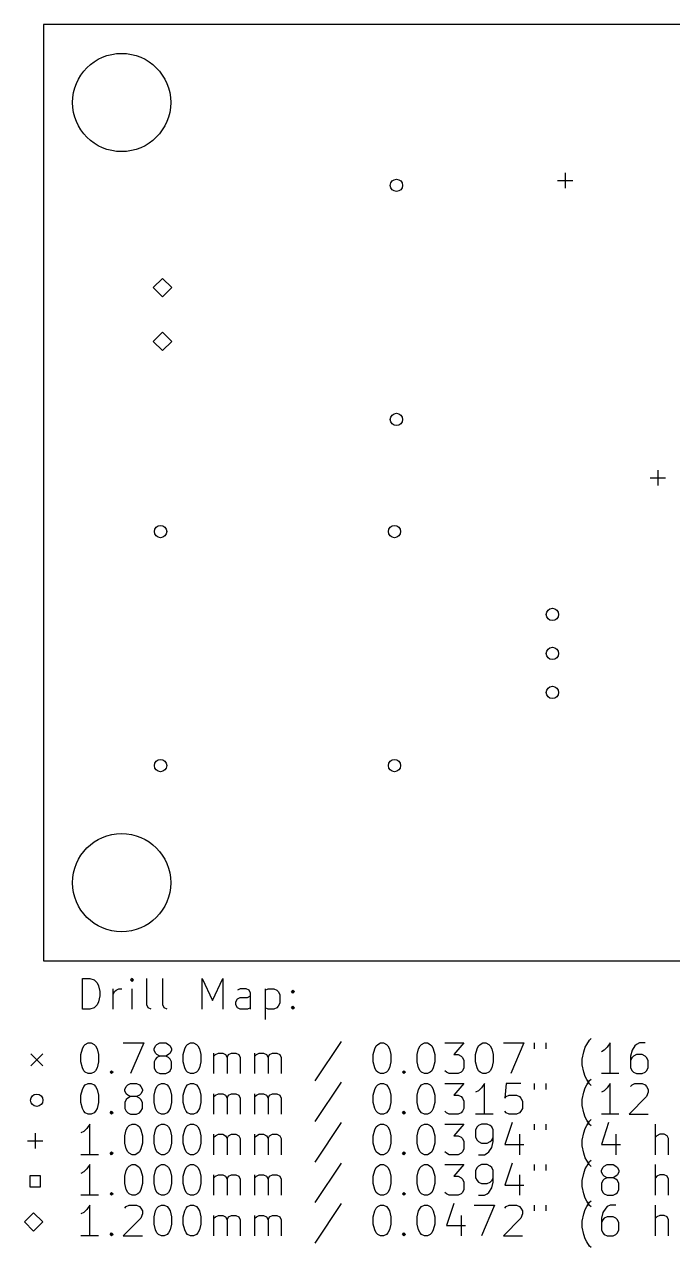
# Model space of a CAD drawing. Extents: x 1.55 to 4.85, y -6.92 to -3.79.
# Drawn here: x 1.546 to 3.208, y -6.923 to -3.788 of the extents above; entities that cross this region are included whole.
import ezdxf

# ---------------------------------------------------------------- set-up
doc = ezdxf.new("R2010")
doc.units = 0
doc.header["$MEASUREMENT"] = 0
doc.layers.add('BLACK', color=7, linetype='CONTINUOUS')

msp = doc.modelspace()

# ---------------------------------------------------------------- linework, layer by layer
at = {"layer": 'BLACK', "linetype": 'CONTINUOUS'}
for p, q in [((4.84508, -3.7876), (1.59508, -3.7876)), ((1.59508, -3.7876), (1.59508, -6.1876)), ((2.93268, -4.16791), (2.93268, -4.20728)), ((2.91299, -4.1876), (2.95236, -4.1876)), ((1.9, -4.43858), (1.87638, -4.4622)), ((1.92362, -4.4622), (1.9, -4.43858)), ((1.87638, -4.4622), (1.9, -4.48583)), ((1.9, -4.48583), (1.92362, -4.4622)), ((1.9, -4.57638), (1.87638, -4.6)), ((1.92362, -4.6), (1.9, -4.57638)), ((1.87638, -4.6), (1.9, -4.62362)), ((1.9, -4.62362), (1.92362, -4.6)), ((3.15059, -4.95), (3.18996, -4.95)), ((3.17028, -4.93031), (3.17028, -4.96969)), ((1.59508, -6.1876), (4.84508, -6.1876)), ((1.69454, -6.3118), (1.69454, -6.23306)), ((1.69454, -6.23306), (1.71328, -6.23306)), ((1.71328, -6.23306), (1.72453, -6.23681)), ((1.72453, -6.23681), (1.73203, -6.24431)), ((1.82202, -6.23306), (1.81827, -6.23681)), ((1.81827, -6.23681), (1.82202, -6.24056)), ((1.82577, -6.23681), (1.82202, -6.23306)), ((1.82202, -6.23306), (1.82202, -6.24056)), ((1.82202, -6.24056), (1.82577, -6.23681)), ((1.85951, -6.30055), (1.85951, -6.23306)), ((1.90076, -6.30055), (1.90076, -6.23306)), ((2.002, -6.3118), (2.002, -6.23306)), ((2.002, -6.23306), (2.02824, -6.2893)), ((2.02824, -6.2893), (2.05449, -6.23306)), ((2.05449, -6.23306), (2.05449, -6.3118)), ((1.73203, -6.24431), (1.73578, -6.25181)), ((1.73578, -6.25181), (1.73953, -6.26681)), ((1.73953, -6.26681), (1.73953, -6.27806)), ((1.77328, -6.3118), (1.77328, -6.25931)), ((1.77328, -6.27431), (1.77702, -6.26681)), ((1.77702, -6.26681), (1.78077, -6.26306)), ((1.78077, -6.26306), (1.78827, -6.25931)), ((1.78827, -6.25931), (1.79577, -6.25931)), ((1.82202, -6.3118), (1.82202, -6.25931)), ((2.09948, -6.25931), (2.09199, -6.26306)), ((2.11448, -6.25931), (2.09948, -6.25931)), ((2.12198, -6.26306), (2.11448, -6.25931)), ((2.12573, -6.27056), (2.12198, -6.26306)), ((2.12573, -6.3118), (2.12573, -6.27056)), ((2.16323, -6.25931), (2.16323, -6.33805)), ((2.16323, -6.26306), (2.17073, -6.25931)), ((2.17073, -6.25931), (2.18572, -6.25931)), ((2.18572, -6.25931), (2.19322, -6.26306)), ((2.19322, -6.26306), (2.19697, -6.26681)), ((2.19697, -6.26681), (2.20072, -6.27431)), ((2.23072, -6.26681), (2.23447, -6.26306)), ((2.23447, -6.27056), (2.23072, -6.26681)), ((2.23447, -6.26306), (2.23822, -6.26681)), ((2.23447, -6.26306), (2.23447, -6.27056)), ((2.23822, -6.26681), (2.23447, -6.27056)), ((1.73203, -6.30055), (1.72453, -6.30805)), ((1.73578, -6.29305), (1.73203, -6.30055)), ((1.73953, -6.27806), (1.73578, -6.29305)), ((1.86326, -6.30805), (1.85951, -6.30055)), ((1.90451, -6.30805), (1.90076, -6.30055)), ((2.08824, -6.29305), (2.09199, -6.28555)), ((2.08824, -6.30055), (2.08824, -6.29305)), ((2.09199, -6.30805), (2.08824, -6.30055)), ((2.09199, -6.28555), (2.09948, -6.28181)), ((2.09948, -6.28181), (2.11823, -6.28181)), ((2.11823, -6.28181), (2.12573, -6.27806)), ((2.20072, -6.2968), (2.19697, -6.3043)), ((2.20072, -6.27431), (2.20072, -6.2968)), ((1.71328, -6.3118), (1.69454, -6.3118)), ((1.72453, -6.30805), (1.71328, -6.3118)), ((1.87076, -6.3118), (1.86326, -6.30805)), ((1.91201, -6.3118), (1.90451, -6.30805)), ((2.09948, -6.3118), (2.09199, -6.30805)), ((2.11823, -6.3118), (2.09948, -6.3118)), ((2.12573, -6.30805), (2.11823, -6.3118)), ((2.17073, -6.3118), (2.16323, -6.30805)), ((2.18572, -6.3118), (2.17073, -6.3118)), ((2.19322, -6.30805), (2.18572, -6.3118)), ((2.19697, -6.3043), (2.19322, -6.30805)), ((2.23072, -6.30805), (2.23447, -6.3043)), ((2.23447, -6.3118), (2.23072, -6.30805)), ((2.23447, -6.3043), (2.23822, -6.30805)), ((2.23447, -6.3043), (2.23447, -6.3118)), ((2.23822, -6.30805), (2.23447, -6.3118)), ((2.3582, -6.39467), (2.29071, -6.4959)), ((2.98812, -6.40217), (2.99562, -6.39092)), ((2.99562, -6.39092), (2.99937, -6.38717)), ((1.5624, -6.42618), (1.59311, -6.45689)), ((1.59311, -6.42618), (1.5624, -6.45689)), ((1.69079, -6.42841), (1.69454, -6.41341)), ((1.69454, -6.41341), (1.69828, -6.40591)), ((1.69828, -6.40591), (1.70203, -6.40217)), ((1.70203, -6.40217), (1.70953, -6.39842)), ((1.70953, -6.39842), (1.71703, -6.39842)), ((1.71703, -6.39842), (1.72453, -6.40217)), ((1.72453, -6.40217), (1.72828, -6.40591)), ((1.72828, -6.40591), (1.73203, -6.41341)), ((1.73203, -6.41341), (1.73578, -6.42841)), ((1.79952, -6.39842), (1.85202, -6.39842)), ((1.85202, -6.39842), (1.81827, -6.47716)), ((1.87826, -6.41341), (1.88201, -6.40591)), ((1.87826, -6.41716), (1.87826, -6.41341)), ((1.88201, -6.42466), (1.87826, -6.41716)), ((1.88201, -6.40591), (1.88576, -6.40217)), ((1.88576, -6.42841), (1.88201, -6.42466)), ((1.88576, -6.40217), (1.89326, -6.39842)), ((1.89326, -6.39842), (1.90826, -6.39842)), ((1.90826, -6.39842), (1.91576, -6.40217)), ((1.91576, -6.40217), (1.91951, -6.40591)), ((1.91951, -6.42466), (1.91576, -6.42841)), ((1.91951, -6.40591), (1.92326, -6.41341)), ((1.92326, -6.41716), (1.91951, -6.42466)), ((1.92326, -6.41341), (1.92326, -6.41716)), ((1.95325, -6.42841), (1.957, -6.41341)), ((1.957, -6.41341), (1.96075, -6.40591)), ((1.96075, -6.40591), (1.9645, -6.40217)), ((1.9645, -6.40217), (1.972, -6.39842)), ((1.972, -6.39842), (1.9795, -6.39842)), ((1.9795, -6.39842), (1.987, -6.40217)), ((1.987, -6.40217), (1.99075, -6.40591)), ((1.99075, -6.40591), (1.9945, -6.41341)), ((1.9945, -6.41341), (1.99825, -6.42841)), ((2.03199, -6.47716), (2.03199, -6.42466)), ((2.03574, -6.42841), (2.04324, -6.42466)), ((2.04324, -6.42466), (2.05449, -6.42466)), ((2.05449, -6.42466), (2.06199, -6.42841)), ((2.06949, -6.42841), (2.07699, -6.42466)), ((2.07699, -6.42466), (2.08824, -6.42466)), ((2.08824, -6.42466), (2.09573, -6.42841)), ((2.13698, -6.47716), (2.13698, -6.42466)), ((2.14073, -6.42841), (2.14823, -6.42466)), ((2.14823, -6.42466), (2.15948, -6.42466)), ((2.15948, -6.42466), (2.16698, -6.42841)), ((2.17448, -6.42841), (2.18197, -6.42466)), ((2.18197, -6.42466), (2.19322, -6.42466)), ((2.19322, -6.42466), (2.20072, -6.42841)), ((2.44069, -6.42841), (2.44444, -6.41341)), ((2.44444, -6.41341), (2.44819, -6.40591)), ((2.44819, -6.40591), (2.45194, -6.40217)), ((2.45194, -6.40217), (2.45944, -6.39842)), ((2.45944, -6.39842), (2.46694, -6.39842)), ((2.46694, -6.39842), (2.47444, -6.40217)), ((2.47444, -6.40217), (2.47819, -6.40591)), ((2.47819, -6.40591), (2.48194, -6.41341)), ((2.48194, -6.41341), (2.48569, -6.42841)), ((2.55318, -6.42841), (2.55693, -6.41341)), ((2.55693, -6.41341), (2.56068, -6.40591)), ((2.56068, -6.40591), (2.56443, -6.40217)), ((2.56443, -6.40217), (2.57193, -6.39842)), ((2.57193, -6.39842), (2.57942, -6.39842)), ((2.57942, -6.39842), (2.58692, -6.40217)), ((2.58692, -6.40217), (2.59067, -6.40591)), ((2.59067, -6.40591), (2.59442, -6.41341)), ((2.59442, -6.41341), (2.59817, -6.42841)), ((2.62442, -6.39842), (2.67316, -6.39842)), ((2.67316, -6.39842), (2.64692, -6.42841)), ((2.70316, -6.42841), (2.70691, -6.41341)), ((2.70691, -6.41341), (2.71066, -6.40591)), ((2.71066, -6.40591), (2.71441, -6.40217)), ((2.71441, -6.40217), (2.72191, -6.39842)), ((2.72191, -6.39842), (2.72941, -6.39842)), ((2.72941, -6.39842), (2.7369, -6.40217)), ((2.7369, -6.40217), (2.74065, -6.40591)), ((2.74065, -6.40591), (2.7444, -6.41341)), ((2.7444, -6.41341), (2.74815, -6.42841)), ((2.7744, -6.39842), (2.82689, -6.39842)), ((2.82689, -6.39842), (2.79315, -6.47716)), ((2.85314, -6.39842), (2.85314, -6.41341)), ((2.88314, -6.39842), (2.88314, -6.41341)), ((2.97687, -6.43966), (2.98062, -6.42091)), ((2.98062, -6.42091), (2.98437, -6.40966)), ((2.98437, -6.40966), (2.98812, -6.40217)), ((3.03312, -6.41716), (3.02562, -6.42091)), ((3.04062, -6.40966), (3.03312, -6.41716)), ((3.04812, -6.39842), (3.04062, -6.40966)), ((3.04812, -6.47716), (3.04812, -6.39842)), ((3.10436, -6.41716), (3.10061, -6.43216)), ((3.11186, -6.40591), (3.10436, -6.41716)), ((3.11561, -6.40217), (3.11186, -6.40591)), ((3.12311, -6.39842), (3.11561, -6.40217)), ((3.1381, -6.39842), (3.12311, -6.39842)), ((1.69079, -6.44716), (1.69079, -6.42841)), ((1.69454, -6.46216), (1.69079, -6.44716)), ((1.73578, -6.44716), (1.73203, -6.46216)), ((1.73578, -6.42841), (1.73578, -6.44716)), ((1.88201, -6.43966), (1.87826, -6.44716)), ((1.87826, -6.44716), (1.87826, -6.46216)), ((1.88576, -6.43591), (1.88201, -6.43966)), ((1.89326, -6.43216), (1.88576, -6.42841)), ((1.89326, -6.43216), (1.88576, -6.43591)), ((1.90826, -6.43216), (1.89326, -6.43216)), ((1.91576, -6.42841), (1.90826, -6.43216)), ((1.91576, -6.43591), (1.90826, -6.43216)), ((1.91951, -6.43966), (1.91576, -6.43591)), ((1.92326, -6.44716), (1.91951, -6.43966)), ((1.92326, -6.46216), (1.92326, -6.44716)), ((1.95325, -6.44716), (1.95325, -6.42841)), ((1.957, -6.46216), (1.95325, -6.44716)), ((1.99825, -6.44716), (1.9945, -6.46216)), ((1.99825, -6.42841), (1.99825, -6.44716)), ((2.03199, -6.43216), (2.03574, -6.42841)), ((2.06199, -6.42841), (2.06574, -6.43591)), ((2.06574, -6.43591), (2.06949, -6.42841)), ((2.06574, -6.43591), (2.06574, -6.47716)), ((2.09573, -6.42841), (2.09948, -6.43591)), ((2.09948, -6.43591), (2.09948, -6.47716)), ((2.13698, -6.43216), (2.14073, -6.42841)), ((2.16698, -6.42841), (2.17073, -6.43591)), ((2.17073, -6.43591), (2.17448, -6.42841)), ((2.17073, -6.43591), (2.17073, -6.47716)), ((2.20072, -6.42841), (2.20447, -6.43591)), ((2.20447, -6.43591), (2.20447, -6.47716)), ((2.44069, -6.44716), (2.44069, -6.42841)), ((2.44444, -6.46216), (2.44069, -6.44716)), ((2.48569, -6.44716), (2.48194, -6.46216)), ((2.48569, -6.42841), (2.48569, -6.44716)), ((2.55318, -6.44716), (2.55318, -6.42841)), ((2.55693, -6.46216), (2.55318, -6.44716)), ((2.59817, -6.44716), (2.59442, -6.46216)), ((2.59817, -6.42841), (2.59817, -6.44716)), ((2.64692, -6.42841), (2.65816, -6.42841)), ((2.65816, -6.42841), (2.66566, -6.43216)), ((2.66566, -6.43216), (2.66941, -6.43591)), ((2.66941, -6.43591), (2.67316, -6.44341)), ((2.67316, -6.44341), (2.67316, -6.46216)), ((2.70316, -6.44716), (2.70316, -6.42841)), ((2.70691, -6.46216), (2.70316, -6.44716)), ((2.74815, -6.44716), (2.7444, -6.46216)), ((2.74815, -6.42841), (2.74815, -6.44716)), ((2.97687, -6.45466), (2.97687, -6.43966)), ((2.98062, -6.47341), (2.97687, -6.45466)), ((3.10061, -6.43216), (3.10061, -6.46216)), ((3.10436, -6.43591), (3.10061, -6.44341)), ((3.10811, -6.43216), (3.10436, -6.43591)), ((3.11561, -6.42841), (3.10811, -6.43216)), ((3.13061, -6.42841), (3.11561, -6.42841)), ((3.1381, -6.43216), (3.13061, -6.42841)), ((3.14185, -6.43591), (3.1381, -6.43216)), ((3.1456, -6.44341), (3.14185, -6.43591)), ((3.1456, -6.46216), (3.1456, -6.44341)), ((1.69828, -6.46966), (1.69454, -6.46216)), ((1.70203, -6.47341), (1.69828, -6.46966)), ((1.70953, -6.47716), (1.70203, -6.47341)), ((1.71703, -6.47716), (1.70953, -6.47716)), ((1.72453, -6.47341), (1.71703, -6.47716)), ((1.72828, -6.46966), (1.72453, -6.47341)), ((1.73203, -6.46216), (1.72828, -6.46966)), ((1.76578, -6.47341), (1.76953, -6.46966)), ((1.76953, -6.47716), (1.76578, -6.47341)), ((1.76953, -6.46966), (1.77328, -6.47341)), ((1.76953, -6.46966), (1.76953, -6.47716)), ((1.77328, -6.47341), (1.76953, -6.47716)), ((1.87826, -6.46216), (1.88201, -6.46966)), ((1.88201, -6.46966), (1.88576, -6.47341)), ((1.88576, -6.47341), (1.89326, -6.47716)), ((1.89326, -6.47716), (1.90826, -6.47716)), ((1.90826, -6.47716), (1.91576, -6.47341)), ((1.91576, -6.47341), (1.91951, -6.46966)), ((1.91951, -6.46966), (1.92326, -6.46216)), ((1.96075, -6.46966), (1.957, -6.46216)), ((1.9645, -6.47341), (1.96075, -6.46966)), ((1.972, -6.47716), (1.9645, -6.47341)), ((1.9795, -6.47716), (1.972, -6.47716)), ((1.987, -6.47341), (1.9795, -6.47716)), ((1.99075, -6.46966), (1.987, -6.47341)), ((1.9945, -6.46216), (1.99075, -6.46966)), ((2.44819, -6.46966), (2.44444, -6.46216)), ((2.45194, -6.47341), (2.44819, -6.46966)), ((2.45944, -6.47716), (2.45194, -6.47341)), ((2.46694, -6.47716), (2.45944, -6.47716)), ((2.47444, -6.47341), (2.46694, -6.47716)), ((2.47819, -6.46966), (2.47444, -6.47341)), ((2.48194, -6.46216), (2.47819, -6.46966)), ((2.51568, -6.47341), (2.51943, -6.46966)), ((2.51943, -6.47716), (2.51568, -6.47341)), ((2.51943, -6.46966), (2.52318, -6.47341)), ((2.51943, -6.46966), (2.51943, -6.47716)), ((2.52318, -6.47341), (2.51943, -6.47716)), ((2.56068, -6.46966), (2.55693, -6.46216)), ((2.56443, -6.47341), (2.56068, -6.46966)), ((2.57193, -6.47716), (2.56443, -6.47341)), ((2.57942, -6.47716), (2.57193, -6.47716)), ((2.58692, -6.47341), (2.57942, -6.47716)), ((2.59067, -6.46966), (2.58692, -6.47341)), ((2.59442, -6.46216), (2.59067, -6.46966)), ((2.62817, -6.47341), (2.62442, -6.46966)), ((2.63567, -6.47716), (2.62817, -6.47341)), ((2.65816, -6.47716), (2.63567, -6.47716)), ((2.66566, -6.47341), (2.65816, -6.47716)), ((2.66941, -6.46966), (2.66566, -6.47341)), ((2.67316, -6.46216), (2.66941, -6.46966)), ((2.71066, -6.46966), (2.70691, -6.46216)), ((2.71441, -6.47341), (2.71066, -6.46966)), ((2.72191, -6.47716), (2.71441, -6.47341)), ((2.72941, -6.47716), (2.72191, -6.47716)), ((2.7369, -6.47341), (2.72941, -6.47716)), ((2.74065, -6.46966), (2.7369, -6.47341)), ((2.7444, -6.46216), (2.74065, -6.46966)), ((2.98437, -6.48466), (2.98062, -6.47341)), ((2.98812, -6.49215), (2.98437, -6.48466)), ((3.07061, -6.47716), (3.02562, -6.47716)), ((3.10061, -6.46216), (3.10436, -6.46966)), ((3.10436, -6.46966), (3.10811, -6.47341)), ((3.10811, -6.47341), (3.11561, -6.47716)), ((3.11561, -6.47716), (3.13061, -6.47716)), ((3.13061, -6.47716), (3.1381, -6.47341)), ((3.1381, -6.47341), (3.14185, -6.46966)), ((3.14185, -6.46966), (3.1456, -6.46216)), ((1.69079, -6.53235), (1.69454, -6.51735)), ((1.69454, -6.51735), (1.69828, -6.50985)), ((1.69828, -6.50985), (1.70203, -6.5061)), ((1.70203, -6.5061), (1.70953, -6.50235)), ((1.70953, -6.50235), (1.71703, -6.50235)), ((1.71703, -6.50235), (1.72453, -6.5061)), ((1.72453, -6.5061), (1.72828, -6.50985)), ((1.72828, -6.50985), (1.73203, -6.51735)), ((1.73203, -6.51735), (1.73578, -6.53235)), ((1.80327, -6.51735), (1.80702, -6.50985)), ((1.80327, -6.5211), (1.80327, -6.51735)), ((1.80702, -6.5286), (1.80327, -6.5211)), ((1.80702, -6.50985), (1.81077, -6.5061)), ((1.81077, -6.5061), (1.81827, -6.50235)), ((1.81827, -6.50235), (1.83327, -6.50235)), ((1.83327, -6.50235), (1.84077, -6.5061)), ((1.84077, -6.5061), (1.84452, -6.50985)), ((1.84452, -6.50985), (1.84827, -6.51735)), ((1.84827, -6.5211), (1.84452, -6.5286)), ((1.84827, -6.51735), (1.84827, -6.5211)), ((1.87826, -6.53235), (1.88201, -6.51735)), ((1.88201, -6.51735), (1.88576, -6.50985)), ((1.88576, -6.50985), (1.88951, -6.5061)), ((1.88951, -6.5061), (1.89701, -6.50235)), ((1.89701, -6.50235), (1.90451, -6.50235)), ((1.90451, -6.50235), (1.91201, -6.5061)), ((1.91201, -6.5061), (1.91576, -6.50985)), ((1.91576, -6.50985), (1.91951, -6.51735)), ((1.91951, -6.51735), (1.92326, -6.53235)), ((1.95325, -6.53235), (1.957, -6.51735)), ((1.957, -6.51735), (1.96075, -6.50985)), ((1.96075, -6.50985), (1.9645, -6.5061)), ((1.9645, -6.5061), (1.972, -6.50235)), ((1.972, -6.50235), (1.9795, -6.50235)), ((1.9795, -6.50235), (1.987, -6.5061)), ((1.987, -6.5061), (1.99075, -6.50985)), ((1.99075, -6.50985), (1.9945, -6.51735)), ((1.9945, -6.51735), (1.99825, -6.53235)), ((2.3582, -6.4986), (2.29071, -6.59984)), ((2.44069, -6.53235), (2.44444, -6.51735)), ((2.44444, -6.51735), (2.44819, -6.50985)), ((2.44819, -6.50985), (2.45194, -6.5061)), ((2.45194, -6.5061), (2.45944, -6.50235)), ((2.45944, -6.50235), (2.46694, -6.50235)), ((2.46694, -6.50235), (2.47444, -6.5061)), ((2.47444, -6.5061), (2.47819, -6.50985)), ((2.47819, -6.50985), (2.48194, -6.51735)), ((2.48194, -6.51735), (2.48569, -6.53235)), ((2.55318, -6.53235), (2.55693, -6.51735)), ((2.55693, -6.51735), (2.56068, -6.50985)), ((2.56068, -6.50985), (2.56443, -6.5061)), ((2.56443, -6.5061), (2.57193, -6.50235)), ((2.57193, -6.50235), (2.57942, -6.50235)), ((2.57942, -6.50235), (2.58692, -6.5061)), ((2.58692, -6.5061), (2.59067, -6.50985)), ((2.59067, -6.50985), (2.59442, -6.51735)), ((2.59442, -6.51735), (2.59817, -6.53235)), ((2.62442, -6.50235), (2.67316, -6.50235)), ((2.67316, -6.50235), (2.64692, -6.53235)), ((2.71066, -6.5211), (2.70316, -6.52485)), ((2.71816, -6.5136), (2.71066, -6.5211)), ((2.72566, -6.50235), (2.71816, -6.5136)), ((2.72566, -6.58109), (2.72566, -6.50235)), ((2.7819, -6.50235), (2.77815, -6.53985)), ((2.81939, -6.50235), (2.7819, -6.50235)), ((2.85314, -6.50235), (2.85314, -6.51735)), ((2.88314, -6.50235), (2.88314, -6.51735)), ((2.98062, -6.52485), (2.98437, -6.5136)), ((2.98437, -6.5136), (2.98812, -6.5061)), ((2.99562, -6.5034), (2.98812, -6.49215)), ((2.98812, -6.5061), (2.99562, -6.49485)), ((2.99562, -6.49485), (2.99937, -6.4911)), ((2.99937, -6.50715), (2.99562, -6.5034)), ((3.03312, -6.5211), (3.02562, -6.52485)), ((3.04062, -6.5136), (3.03312, -6.5211)), ((3.04812, -6.50235), (3.04062, -6.5136)), ((3.04812, -6.58109), (3.04812, -6.50235)), ((3.10061, -6.50985), (3.10436, -6.5061)), ((3.10436, -6.5061), (3.11186, -6.50235)), ((3.11186, -6.50235), (3.13061, -6.50235)), ((3.13061, -6.50235), (3.1381, -6.5061)), ((3.1381, -6.5061), (3.14185, -6.50985)), ((3.14185, -6.50985), (3.1456, -6.51735)), ((3.1456, -6.51735), (3.1456, -6.52485)), ((1.69079, -6.5511), (1.69079, -6.53235)), ((1.69454, -6.56609), (1.69079, -6.5511)), ((1.73578, -6.5511), (1.73203, -6.56609)), ((1.73578, -6.53235), (1.73578, -6.5511)), ((1.80702, -6.5436), (1.80327, -6.5511)), ((1.80327, -6.5511), (1.80327, -6.56609)), ((1.81077, -6.53235), (1.80702, -6.5286)), ((1.81077, -6.53985), (1.80702, -6.5436)), ((1.81827, -6.5361), (1.81077, -6.53235)), ((1.81827, -6.5361), (1.81077, -6.53985)), ((1.83327, -6.5361), (1.81827, -6.5361)), ((1.84077, -6.53235), (1.83327, -6.5361)), ((1.84077, -6.53985), (1.83327, -6.5361)), ((1.84452, -6.5286), (1.84077, -6.53235)), ((1.84452, -6.5436), (1.84077, -6.53985)), ((1.84827, -6.5511), (1.84452, -6.5436)), ((1.84827, -6.56609), (1.84827, -6.5511)), ((1.87826, -6.5511), (1.87826, -6.53235)), ((1.88201, -6.56609), (1.87826, -6.5511)), ((1.92326, -6.5511), (1.91951, -6.56609)), ((1.92326, -6.53235), (1.92326, -6.5511)), ((1.95325, -6.5511), (1.95325, -6.53235)), ((1.957, -6.56609), (1.95325, -6.5511)), ((1.99825, -6.5511), (1.9945, -6.56609)), ((1.99825, -6.53235), (1.99825, -6.5511)), ((2.03199, -6.58109), (2.03199, -6.5286)), ((2.03199, -6.5361), (2.03574, -6.53235)), ((2.03574, -6.53235), (2.04324, -6.5286)), ((2.04324, -6.5286), (2.05449, -6.5286)), ((2.05449, -6.5286), (2.06199, -6.53235)), ((2.06199, -6.53235), (2.06574, -6.53985)), ((2.06574, -6.53985), (2.06949, -6.53235)), ((2.06574, -6.53985), (2.06574, -6.58109)), ((2.06949, -6.53235), (2.07699, -6.5286)), ((2.07699, -6.5286), (2.08824, -6.5286)), ((2.08824, -6.5286), (2.09573, -6.53235)), ((2.09573, -6.53235), (2.09948, -6.53985)), ((2.09948, -6.53985), (2.09948, -6.58109)), ((2.13698, -6.58109), (2.13698, -6.5286)), ((2.13698, -6.5361), (2.14073, -6.53235)), ((2.14073, -6.53235), (2.14823, -6.5286)), ((2.14823, -6.5286), (2.15948, -6.5286)), ((2.15948, -6.5286), (2.16698, -6.53235)), ((2.16698, -6.53235), (2.17073, -6.53985)), ((2.17073, -6.53985), (2.17448, -6.53235)), ((2.17073, -6.53985), (2.17073, -6.58109)), ((2.17448, -6.53235), (2.18197, -6.5286)), ((2.18197, -6.5286), (2.19322, -6.5286)), ((2.19322, -6.5286), (2.20072, -6.53235)), ((2.20072, -6.53235), (2.20447, -6.53985)), ((2.20447, -6.53985), (2.20447, -6.58109)), ((2.44069, -6.5511), (2.44069, -6.53235)), ((2.44444, -6.56609), (2.44069, -6.5511)), ((2.48569, -6.5511), (2.48194, -6.56609)), ((2.48569, -6.53235), (2.48569, -6.5511)), ((2.55318, -6.5511), (2.55318, -6.53235)), ((2.55693, -6.56609), (2.55318, -6.5511)), ((2.59817, -6.5511), (2.59442, -6.56609)), ((2.59817, -6.53235), (2.59817, -6.5511)), ((2.64692, -6.53235), (2.65816, -6.53235)), ((2.65816, -6.53235), (2.66566, -6.5361)), ((2.66566, -6.5361), (2.66941, -6.53985)), ((2.66941, -6.53985), (2.67316, -6.54735)), ((2.67316, -6.54735), (2.67316, -6.56609)), ((2.77815, -6.53985), (2.7819, -6.5361)), ((2.7819, -6.5361), (2.7894, -6.53235)), ((2.7894, -6.53235), (2.80815, -6.53235)), ((2.80815, -6.53235), (2.81564, -6.5361)), ((2.81564, -6.5361), (2.81939, -6.53985)), ((2.81939, -6.53985), (2.82314, -6.54735)), ((2.82314, -6.54735), (2.82314, -6.56609)), ((2.97687, -6.5436), (2.98062, -6.52485)), ((2.97687, -6.5586), (2.97687, -6.5436)), ((3.14185, -6.5361), (3.09686, -6.58109)), ((3.1456, -6.52485), (3.14185, -6.5361)), ((1.69828, -6.57359), (1.69454, -6.56609)), ((1.70203, -6.57734), (1.69828, -6.57359)), ((1.70953, -6.58109), (1.70203, -6.57734)), ((1.71703, -6.58109), (1.70953, -6.58109)), ((1.72453, -6.57734), (1.71703, -6.58109)), ((1.72828, -6.57359), (1.72453, -6.57734)), ((1.73203, -6.56609), (1.72828, -6.57359)), ((1.76578, -6.57734), (1.76953, -6.57359)), ((1.76953, -6.58109), (1.76578, -6.57734)), ((1.76953, -6.57359), (1.77328, -6.57734)), ((1.76953, -6.57359), (1.76953, -6.58109)), ((1.77328, -6.57734), (1.76953, -6.58109)), ((1.80327, -6.56609), (1.80702, -6.57359)), ((1.80702, -6.57359), (1.81077, -6.57734)), ((1.81077, -6.57734), (1.81827, -6.58109)), ((1.81827, -6.58109), (1.83327, -6.58109)), ((1.83327, -6.58109), (1.84077, -6.57734)), ((1.84077, -6.57734), (1.84452, -6.57359)), ((1.84452, -6.57359), (1.84827, -6.56609)), ((1.88576, -6.57359), (1.88201, -6.56609)), ((1.88951, -6.57734), (1.88576, -6.57359)), ((1.89701, -6.58109), (1.88951, -6.57734)), ((1.90451, -6.58109), (1.89701, -6.58109)), ((1.91201, -6.57734), (1.90451, -6.58109)), ((1.91576, -6.57359), (1.91201, -6.57734)), ((1.91951, -6.56609), (1.91576, -6.57359)), ((1.96075, -6.57359), (1.957, -6.56609)), ((1.9645, -6.57734), (1.96075, -6.57359)), ((1.972, -6.58109), (1.9645, -6.57734)), ((1.9795, -6.58109), (1.972, -6.58109)), ((1.987, -6.57734), (1.9795, -6.58109)), ((1.99075, -6.57359), (1.987, -6.57734)), ((1.9945, -6.56609), (1.99075, -6.57359)), ((2.44819, -6.57359), (2.44444, -6.56609)), ((2.45194, -6.57734), (2.44819, -6.57359)), ((2.45944, -6.58109), (2.45194, -6.57734)), ((2.46694, -6.58109), (2.45944, -6.58109)), ((2.47444, -6.57734), (2.46694, -6.58109)), ((2.47819, -6.57359), (2.47444, -6.57734)), ((2.48194, -6.56609), (2.47819, -6.57359)), ((2.51568, -6.57734), (2.51943, -6.57359)), ((2.51943, -6.58109), (2.51568, -6.57734)), ((2.51943, -6.57359), (2.52318, -6.57734)), ((2.51943, -6.57359), (2.51943, -6.58109)), ((2.52318, -6.57734), (2.51943, -6.58109)), ((2.56068, -6.57359), (2.55693, -6.56609)), ((2.56443, -6.57734), (2.56068, -6.57359)), ((2.57193, -6.58109), (2.56443, -6.57734)), ((2.57942, -6.58109), (2.57193, -6.58109)), ((2.58692, -6.57734), (2.57942, -6.58109)), ((2.59067, -6.57359), (2.58692, -6.57734)), ((2.59442, -6.56609), (2.59067, -6.57359)), ((2.62817, -6.57734), (2.62442, -6.57359)), ((2.63567, -6.58109), (2.62817, -6.57734)), ((2.65816, -6.58109), (2.63567, -6.58109)), ((2.66566, -6.57734), (2.65816, -6.58109)), ((2.66941, -6.57359), (2.66566, -6.57734)), ((2.67316, -6.56609), (2.66941, -6.57359)), ((2.74815, -6.58109), (2.70316, -6.58109)), ((2.7819, -6.57734), (2.77815, -6.57359)), ((2.7894, -6.58109), (2.7819, -6.57734)), ((2.80815, -6.58109), (2.7894, -6.58109)), ((2.81564, -6.57734), (2.80815, -6.58109)), ((2.81939, -6.57359), (2.81564, -6.57734)), ((2.82314, -6.56609), (2.81939, -6.57359)), ((2.98062, -6.57734), (2.97687, -6.5586)), ((2.98437, -6.58859), (2.98062, -6.57734)), ((3.07061, -6.58109), (3.02562, -6.58109)), ((3.09686, -6.58109), (3.1456, -6.58109)), ((1.71328, -6.60629), (1.70578, -6.61754)), ((1.71328, -6.68503), (1.71328, -6.60629)), ((1.80702, -6.62129), (1.81077, -6.61379)), ((1.81077, -6.61379), (1.81452, -6.61004)), ((1.81452, -6.61004), (1.82202, -6.60629)), ((1.82202, -6.60629), (1.82952, -6.60629)), ((1.82952, -6.60629), (1.83702, -6.61004)), ((1.83702, -6.61004), (1.84077, -6.61379)), ((1.84077, -6.61379), (1.84452, -6.62129)), ((1.88201, -6.62129), (1.88576, -6.61379)), ((1.88576, -6.61379), (1.88951, -6.61004)), ((1.88951, -6.61004), (1.89701, -6.60629)), ((1.89701, -6.60629), (1.90451, -6.60629)), ((1.90451, -6.60629), (1.91201, -6.61004)), ((1.91201, -6.61004), (1.91576, -6.61379)), ((1.91576, -6.61379), (1.91951, -6.62129)), ((1.957, -6.62129), (1.96075, -6.61379)), ((1.96075, -6.61379), (1.9645, -6.61004)), ((1.9645, -6.61004), (1.972, -6.60629)), ((1.972, -6.60629), (1.9795, -6.60629)), ((1.9795, -6.60629), (1.987, -6.61004)), ((1.987, -6.61004), (1.99075, -6.61379)), ((1.99075, -6.61379), (1.9945, -6.62129)), ((2.3582, -6.60254), (2.29071, -6.70378)), ((2.44444, -6.62129), (2.44819, -6.61379)), ((2.44819, -6.61379), (2.45194, -6.61004)), ((2.45194, -6.61004), (2.45944, -6.60629)), ((2.45944, -6.60629), (2.46694, -6.60629)), ((2.46694, -6.60629), (2.47444, -6.61004)), ((2.47444, -6.61004), (2.47819, -6.61379)), ((2.47819, -6.61379), (2.48194, -6.62129)), ((2.55693, -6.62129), (2.56068, -6.61379)), ((2.56068, -6.61379), (2.56443, -6.61004)), ((2.56443, -6.61004), (2.57193, -6.60629)), ((2.57193, -6.60629), (2.57942, -6.60629)), ((2.57942, -6.60629), (2.58692, -6.61004)), ((2.58692, -6.61004), (2.59067, -6.61379)), ((2.59067, -6.61379), (2.59442, -6.62129)), ((2.62442, -6.60629), (2.67316, -6.60629)), ((2.67316, -6.60629), (2.64692, -6.63629)), ((2.70691, -6.61379), (2.70316, -6.62129)), ((2.71066, -6.61004), (2.70691, -6.61379)), ((2.71816, -6.60629), (2.71066, -6.61004)), ((2.73316, -6.60629), (2.71816, -6.60629)), ((2.74065, -6.61004), (2.73316, -6.60629)), ((2.7444, -6.61379), (2.74065, -6.61004)), ((2.74815, -6.62129), (2.7444, -6.61379)), ((2.7969, -6.60254), (2.77815, -6.65878)), ((2.85314, -6.60629), (2.85314, -6.62129)), ((2.88314, -6.60629), (2.88314, -6.62129)), ((2.98812, -6.59609), (2.98437, -6.58859)), ((2.98437, -6.61754), (2.98812, -6.61004)), ((2.99562, -6.60734), (2.98812, -6.59609)), ((2.98812, -6.61004), (2.99562, -6.59879)), ((2.99562, -6.59879), (2.99937, -6.59504)), ((2.99937, -6.61109), (2.99562, -6.60734)), ((3.04437, -6.60254), (3.02562, -6.65878)), ((3.16435, -6.68503), (3.16435, -6.60629)), ((1.57343, -6.62972), (1.57343, -6.66909)), ((1.69828, -6.62504), (1.69079, -6.62879)), ((1.70578, -6.61754), (1.69828, -6.62504)), ((1.80327, -6.63629), (1.80702, -6.62129)), ((1.80327, -6.65503), (1.80327, -6.63629)), ((1.84452, -6.62129), (1.84827, -6.63629)), ((1.84827, -6.63629), (1.84827, -6.65503)), ((1.87826, -6.63629), (1.88201, -6.62129)), ((1.87826, -6.65503), (1.87826, -6.63629)), ((1.91951, -6.62129), (1.92326, -6.63629)), ((1.92326, -6.63629), (1.92326, -6.65503)), ((1.95325, -6.63629), (1.957, -6.62129)), ((1.95325, -6.65503), (1.95325, -6.63629)), ((1.9945, -6.62129), (1.99825, -6.63629)), ((1.99825, -6.63629), (1.99825, -6.65503)), ((2.03199, -6.68503), (2.03199, -6.63254)), ((2.03199, -6.64004), (2.03574, -6.63629)), ((2.03574, -6.63629), (2.04324, -6.63254)), ((2.04324, -6.63254), (2.05449, -6.63254)), ((2.05449, -6.63254), (2.06199, -6.63629)), ((2.06199, -6.63629), (2.06574, -6.64379)), ((2.06574, -6.64379), (2.06949, -6.63629)), ((2.06574, -6.64379), (2.06574, -6.68503)), ((2.06949, -6.63629), (2.07699, -6.63254)), ((2.07699, -6.63254), (2.08824, -6.63254)), ((2.08824, -6.63254), (2.09573, -6.63629)), ((2.09573, -6.63629), (2.09948, -6.64379)), ((2.09948, -6.64379), (2.09948, -6.68503)), ((2.13698, -6.68503), (2.13698, -6.63254)), ((2.13698, -6.64004), (2.14073, -6.63629)), ((2.14073, -6.63629), (2.14823, -6.63254)), ((2.14823, -6.63254), (2.15948, -6.63254)), ((2.15948, -6.63254), (2.16698, -6.63629)), ((2.16698, -6.63629), (2.17073, -6.64379)), ((2.17073, -6.64379), (2.17448, -6.63629)), ((2.17073, -6.64379), (2.17073, -6.68503)), ((2.17448, -6.63629), (2.18197, -6.63254)), ((2.18197, -6.63254), (2.19322, -6.63254)), ((2.19322, -6.63254), (2.20072, -6.63629)), ((2.20072, -6.63629), (2.20447, -6.64379)), ((2.20447, -6.64379), (2.20447, -6.68503)), ((2.44069, -6.63629), (2.44444, -6.62129)), ((2.44069, -6.65503), (2.44069, -6.63629)), ((2.48194, -6.62129), (2.48569, -6.63629)), ((2.48569, -6.63629), (2.48569, -6.65503)), ((2.55318, -6.63629), (2.55693, -6.62129)), ((2.55318, -6.65503), (2.55318, -6.63629)), ((2.59442, -6.62129), (2.59817, -6.63629)), ((2.59817, -6.63629), (2.59817, -6.65503)), ((2.64692, -6.63629), (2.65816, -6.63629)), ((2.65816, -6.63629), (2.66566, -6.64004)), ((2.66566, -6.64004), (2.66941, -6.64379)), ((2.66941, -6.64379), (2.67316, -6.65128)), ((2.70316, -6.62129), (2.70316, -6.64004)), ((2.70316, -6.64004), (2.70691, -6.64753)), ((2.7444, -6.64753), (2.74815, -6.64004)), ((2.74815, -6.65128), (2.74815, -6.62129)), ((2.81564, -6.63254), (2.81564, -6.68503)), ((2.97687, -6.64753), (2.98062, -6.62879)), ((2.98062, -6.62879), (2.98437, -6.61754)), ((3.06311, -6.63254), (3.06311, -6.68503)), ((3.1681, -6.63629), (3.16435, -6.64004)), ((3.1756, -6.63254), (3.1681, -6.63629)), ((3.18685, -6.63254), (3.1756, -6.63254)), ((3.19435, -6.63629), (3.18685, -6.63254)), ((3.1981, -6.64379), (3.19435, -6.63629)), ((3.1981, -6.68503), (3.1981, -6.64379)), ((1.55374, -6.64941), (1.59311, -6.64941)), ((1.76578, -6.68128), (1.76953, -6.67753)), ((1.76953, -6.67753), (1.77328, -6.68128)), ((1.76953, -6.67753), (1.76953, -6.68503)), ((1.80702, -6.67003), (1.80327, -6.65503)), ((1.81077, -6.67753), (1.80702, -6.67003)), ((1.81452, -6.68128), (1.81077, -6.67753)), ((1.84077, -6.67753), (1.83702, -6.68128)), ((1.84452, -6.67003), (1.84077, -6.67753)), ((1.84827, -6.65503), (1.84452, -6.67003)), ((1.88201, -6.67003), (1.87826, -6.65503)), ((1.88576, -6.67753), (1.88201, -6.67003)), ((1.88951, -6.68128), (1.88576, -6.67753)), ((1.91576, -6.67753), (1.91201, -6.68128)), ((1.91951, -6.67003), (1.91576, -6.67753)), ((1.92326, -6.65503), (1.91951, -6.67003)), ((1.957, -6.67003), (1.95325, -6.65503)), ((1.96075, -6.67753), (1.957, -6.67003)), ((1.9645, -6.68128), (1.96075, -6.67753)), ((1.99075, -6.67753), (1.987, -6.68128)), ((1.9945, -6.67003), (1.99075, -6.67753)), ((1.99825, -6.65503), (1.9945, -6.67003)), ((2.44444, -6.67003), (2.44069, -6.65503)), ((2.44819, -6.67753), (2.44444, -6.67003)), ((2.45194, -6.68128), (2.44819, -6.67753)), ((2.47819, -6.67753), (2.47444, -6.68128)), ((2.48194, -6.67003), (2.47819, -6.67753)), ((2.48569, -6.65503), (2.48194, -6.67003)), ((2.51568, -6.68128), (2.51943, -6.67753)), ((2.51943, -6.67753), (2.52318, -6.68128)), ((2.51943, -6.67753), (2.51943, -6.68503)), ((2.55693, -6.67003), (2.55318, -6.65503)), ((2.56068, -6.67753), (2.55693, -6.67003)), ((2.56443, -6.68128), (2.56068, -6.67753)), ((2.59067, -6.67753), (2.58692, -6.68128)), ((2.59442, -6.67003), (2.59067, -6.67753)), ((2.59817, -6.65503), (2.59442, -6.67003)), ((2.62817, -6.68128), (2.62442, -6.67753)), ((2.66941, -6.67753), (2.66566, -6.68128)), ((2.67316, -6.67003), (2.66941, -6.67753)), ((2.67316, -6.65128), (2.67316, -6.67003)), ((2.70691, -6.64753), (2.71066, -6.65128)), ((2.71066, -6.65128), (2.71816, -6.65503)), ((2.71816, -6.65503), (2.73316, -6.65503)), ((2.73316, -6.65503), (2.74065, -6.65128)), ((2.73316, -6.68128), (2.7369, -6.67753)), ((2.7369, -6.67753), (2.7444, -6.66628)), ((2.74065, -6.65128), (2.7444, -6.64753)), ((2.7444, -6.66628), (2.74815, -6.65128)), ((2.77815, -6.65878), (2.82689, -6.65878)), ((2.97687, -6.66253), (2.97687, -6.64753)), ((2.98062, -6.68128), (2.97687, -6.66253)), ((3.02562, -6.65878), (3.07436, -6.65878)), ((1.73578, -6.68503), (1.69079, -6.68503)), ((1.76953, -6.68503), (1.76578, -6.68128)), ((1.77328, -6.68128), (1.76953, -6.68503)), ((1.82202, -6.68503), (1.81452, -6.68128)), ((1.82952, -6.68503), (1.82202, -6.68503)), ((1.83702, -6.68128), (1.82952, -6.68503)), ((1.89701, -6.68503), (1.88951, -6.68128)), ((1.90451, -6.68503), (1.89701, -6.68503)), ((1.91201, -6.68128), (1.90451, -6.68503)), ((1.972, -6.68503), (1.9645, -6.68128)), ((1.9795, -6.68503), (1.972, -6.68503)), ((1.987, -6.68128), (1.9795, -6.68503)), ((2.3582, -6.70648), (2.29071, -6.80771)), ((2.45944, -6.68503), (2.45194, -6.68128)), ((2.46694, -6.68503), (2.45944, -6.68503)), ((2.47444, -6.68128), (2.46694, -6.68503)), ((2.51943, -6.68503), (2.51568, -6.68128)), ((2.52318, -6.68128), (2.51943, -6.68503)), ((2.57193, -6.68503), (2.56443, -6.68128)), ((2.57942, -6.68503), (2.57193, -6.68503)), ((2.58692, -6.68128), (2.57942, -6.68503)), ((2.63567, -6.68503), (2.62817, -6.68128)), ((2.65816, -6.68503), (2.63567, -6.68503)), ((2.66566, -6.68128), (2.65816, -6.68503)), ((2.71066, -6.68503), (2.72566, -6.68503)), ((2.72566, -6.68503), (2.73316, -6.68128)), ((2.7969, -6.70648), (2.77815, -6.76272)), ((2.98437, -6.69253), (2.98062, -6.68128)), ((2.98812, -6.70003), (2.98437, -6.69253)), ((2.99562, -6.71128), (2.98812, -6.70003)), ((2.98812, -6.71398), (2.99562, -6.70273)), ((2.99562, -6.70273), (2.99937, -6.69898)), ((1.58734, -6.73943), (1.55951, -6.73943)), ((1.55951, -6.73943), (1.55951, -6.76727)), ((1.58734, -6.76727), (1.58734, -6.73943)), ((1.69828, -6.72897), (1.69079, -6.73272)), ((1.70578, -6.72148), (1.69828, -6.72897)), ((1.71328, -6.71023), (1.70578, -6.72148)), ((1.71328, -6.78897), (1.71328, -6.71023)), ((1.80327, -6.74022), (1.80702, -6.72522)), ((1.80327, -6.75897), (1.80327, -6.74022)), ((1.80702, -6.72522), (1.81077, -6.71773)), ((1.81077, -6.71773), (1.81452, -6.71398)), ((1.81452, -6.71398), (1.82202, -6.71023)), ((1.82202, -6.71023), (1.82952, -6.71023)), ((1.82952, -6.71023), (1.83702, -6.71398)), ((1.83702, -6.71398), (1.84077, -6.71773)), ((1.84077, -6.71773), (1.84452, -6.72522)), ((1.84452, -6.72522), (1.84827, -6.74022)), ((1.84827, -6.74022), (1.84827, -6.75897)), ((1.87826, -6.74022), (1.88201, -6.72522)), ((1.87826, -6.75897), (1.87826, -6.74022)), ((1.88201, -6.72522), (1.88576, -6.71773)), ((1.88576, -6.71773), (1.88951, -6.71398)), ((1.88951, -6.71398), (1.89701, -6.71023)), ((1.89701, -6.71023), (1.90451, -6.71023)), ((1.90451, -6.71023), (1.91201, -6.71398)), ((1.91201, -6.71398), (1.91576, -6.71773)), ((1.91576, -6.71773), (1.91951, -6.72522)), ((1.91951, -6.72522), (1.92326, -6.74022)), ((1.92326, -6.74022), (1.92326, -6.75897)), ((1.95325, -6.74022), (1.957, -6.72522)), ((1.95325, -6.75897), (1.95325, -6.74022)), ((1.957, -6.72522), (1.96075, -6.71773)), ((1.96075, -6.71773), (1.9645, -6.71398)), ((1.9645, -6.71398), (1.972, -6.71023)), ((1.972, -6.71023), (1.9795, -6.71023)), ((1.9795, -6.71023), (1.987, -6.71398)), ((1.987, -6.71398), (1.99075, -6.71773)), ((1.99075, -6.71773), (1.9945, -6.72522)), ((1.9945, -6.72522), (1.99825, -6.74022)), ((1.99825, -6.74022), (1.99825, -6.75897)), ((2.03199, -6.78897), (2.03199, -6.73647)), ((2.03199, -6.74397), (2.03574, -6.74022)), ((2.03574, -6.74022), (2.04324, -6.73647)), ((2.04324, -6.73647), (2.05449, -6.73647)), ((2.05449, -6.73647), (2.06199, -6.74022)), ((2.06199, -6.74022), (2.06574, -6.74772)), ((2.06574, -6.74772), (2.06949, -6.74022)), ((2.06949, -6.74022), (2.07699, -6.73647)), ((2.07699, -6.73647), (2.08824, -6.73647)), ((2.08824, -6.73647), (2.09573, -6.74022)), ((2.09573, -6.74022), (2.09948, -6.74772)), ((2.13698, -6.78897), (2.13698, -6.73647)), ((2.13698, -6.74397), (2.14073, -6.74022)), ((2.14073, -6.74022), (2.14823, -6.73647)), ((2.14823, -6.73647), (2.15948, -6.73647)), ((2.15948, -6.73647), (2.16698, -6.74022)), ((2.16698, -6.74022), (2.17073, -6.74772)), ((2.17073, -6.74772), (2.17448, -6.74022)), ((2.17448, -6.74022), (2.18197, -6.73647)), ((2.18197, -6.73647), (2.19322, -6.73647)), ((2.19322, -6.73647), (2.20072, -6.74022)), ((2.20072, -6.74022), (2.20447, -6.74772)), ((2.44069, -6.74022), (2.44444, -6.72522)), ((2.44069, -6.75897), (2.44069, -6.74022)), ((2.44444, -6.72522), (2.44819, -6.71773)), ((2.44819, -6.71773), (2.45194, -6.71398)), ((2.45194, -6.71398), (2.45944, -6.71023)), ((2.45944, -6.71023), (2.46694, -6.71023)), ((2.46694, -6.71023), (2.47444, -6.71398)), ((2.47444, -6.71398), (2.47819, -6.71773)), ((2.47819, -6.71773), (2.48194, -6.72522)), ((2.48194, -6.72522), (2.48569, -6.74022)), ((2.48569, -6.74022), (2.48569, -6.75897)), ((2.55318, -6.74022), (2.55693, -6.72522)), ((2.55318, -6.75897), (2.55318, -6.74022)), ((2.55693, -6.72522), (2.56068, -6.71773)), ((2.56068, -6.71773), (2.56443, -6.71398)), ((2.56443, -6.71398), (2.57193, -6.71023)), ((2.57193, -6.71023), (2.57942, -6.71023)), ((2.57942, -6.71023), (2.58692, -6.71398)), ((2.58692, -6.71398), (2.59067, -6.71773)), ((2.59067, -6.71773), (2.59442, -6.72522)), ((2.59442, -6.72522), (2.59817, -6.74022)), ((2.59817, -6.74022), (2.59817, -6.75897)), ((2.62442, -6.71023), (2.67316, -6.71023)), ((2.67316, -6.71023), (2.64692, -6.74022)), ((2.64692, -6.74022), (2.65816, -6.74022)), ((2.65816, -6.74022), (2.66566, -6.74397)), ((2.70691, -6.71773), (2.70316, -6.72522)), ((2.70316, -6.72522), (2.70316, -6.74397)), ((2.71066, -6.71398), (2.70691, -6.71773)), ((2.71816, -6.71023), (2.71066, -6.71398)), ((2.73316, -6.71023), (2.71816, -6.71023)), ((2.74065, -6.71398), (2.73316, -6.71023)), ((2.7444, -6.71773), (2.74065, -6.71398)), ((2.74815, -6.72522), (2.7444, -6.71773)), ((2.74815, -6.75522), (2.74815, -6.72522)), ((2.81564, -6.73647), (2.81564, -6.78897)), ((2.85314, -6.71023), (2.85314, -6.72522)), ((2.88314, -6.71023), (2.88314, -6.72522)), ((2.97687, -6.75147), (2.98062, -6.73272)), ((2.98062, -6.73272), (2.98437, -6.72148)), ((2.98437, -6.72148), (2.98812, -6.71398)), ((2.99937, -6.71503), (2.99562, -6.71128)), ((3.02562, -6.72522), (3.02937, -6.71773)), ((3.02562, -6.72897), (3.02562, -6.72522)), ((3.02937, -6.73647), (3.02562, -6.72897)), ((3.02937, -6.71773), (3.03312, -6.71398)), ((3.03312, -6.74022), (3.02937, -6.73647)), ((3.03312, -6.71398), (3.04062, -6.71023)), ((3.04062, -6.74397), (3.03312, -6.74022)), ((3.04062, -6.71023), (3.05561, -6.71023)), ((3.05561, -6.71023), (3.06311, -6.71398)), ((3.06311, -6.74022), (3.05561, -6.74397)), ((3.06311, -6.71398), (3.06686, -6.71773)), ((3.06686, -6.73647), (3.06311, -6.74022)), ((3.06686, -6.71773), (3.07061, -6.72522)), ((3.07061, -6.72897), (3.06686, -6.73647)), ((3.07061, -6.72522), (3.07061, -6.72897)), ((3.16435, -6.78897), (3.16435, -6.71023)), ((3.1681, -6.74022), (3.16435, -6.74397)), ((3.1756, -6.73647), (3.1681, -6.74022)), ((3.18685, -6.73647), (3.1756, -6.73647)), ((3.19435, -6.74022), (3.18685, -6.73647)), ((3.1981, -6.74772), (3.19435, -6.74022)), ((1.55951, -6.76727), (1.58734, -6.76727)), ((1.80702, -6.77397), (1.80327, -6.75897)), ((1.84827, -6.75897), (1.84452, -6.77397)), ((1.88201, -6.77397), (1.87826, -6.75897)), ((1.92326, -6.75897), (1.91951, -6.77397)), ((1.957, -6.77397), (1.95325, -6.75897)), ((1.99825, -6.75897), (1.9945, -6.77397)), ((2.06574, -6.74772), (2.06574, -6.78897)), ((2.09948, -6.74772), (2.09948, -6.78897)), ((2.17073, -6.74772), (2.17073, -6.78897)), ((2.20447, -6.74772), (2.20447, -6.78897)), ((2.44444, -6.77397), (2.44069, -6.75897)), ((2.48569, -6.75897), (2.48194, -6.77397)), ((2.55693, -6.77397), (2.55318, -6.75897)), ((2.59817, -6.75897), (2.59442, -6.77397)), ((2.66566, -6.74397), (2.66941, -6.74772)), ((2.66941, -6.74772), (2.67316, -6.75522)), ((2.67316, -6.75522), (2.67316, -6.77397)), ((2.70316, -6.74397), (2.70691, -6.75147)), ((2.70691, -6.75147), (2.71066, -6.75522)), ((2.71066, -6.75522), (2.71816, -6.75897)), ((2.71816, -6.75897), (2.73316, -6.75897)), ((2.73316, -6.75897), (2.74065, -6.75522)), ((2.7369, -6.78147), (2.7444, -6.77022)), ((2.74065, -6.75522), (2.7444, -6.75147)), ((2.7444, -6.75147), (2.74815, -6.74397)), ((2.7444, -6.77022), (2.74815, -6.75522)), ((2.77815, -6.76272), (2.82689, -6.76272)), ((2.97687, -6.76647), (2.97687, -6.75147)), ((2.98062, -6.78522), (2.97687, -6.76647)), ((3.02937, -6.75147), (3.02562, -6.75897)), ((3.02562, -6.75897), (3.02562, -6.77397)), ((3.03312, -6.74772), (3.02937, -6.75147)), ((3.04062, -6.74397), (3.03312, -6.74772)), ((3.05561, -6.74397), (3.04062, -6.74397)), ((3.06311, -6.74772), (3.05561, -6.74397)), ((3.06686, -6.75147), (3.06311, -6.74772)), ((3.07061, -6.75897), (3.06686, -6.75147)), ((3.07061, -6.77397), (3.07061, -6.75897)), ((3.1981, -6.78897), (3.1981, -6.74772)), ((1.73578, -6.78897), (1.69079, -6.78897)), ((1.76578, -6.78522), (1.76953, -6.78147)), ((1.76953, -6.78897), (1.76578, -6.78522)), ((1.76953, -6.78147), (1.77328, -6.78522)), ((1.76953, -6.78147), (1.76953, -6.78897)), ((1.77328, -6.78522), (1.76953, -6.78897)), ((1.81077, -6.78147), (1.80702, -6.77397)), ((1.81452, -6.78522), (1.81077, -6.78147)), ((1.82202, -6.78897), (1.81452, -6.78522)), ((1.82952, -6.78897), (1.82202, -6.78897)), ((1.83702, -6.78522), (1.82952, -6.78897)), ((1.84077, -6.78147), (1.83702, -6.78522)), ((1.84452, -6.77397), (1.84077, -6.78147)), ((1.88576, -6.78147), (1.88201, -6.77397)), ((1.88951, -6.78522), (1.88576, -6.78147)), ((1.89701, -6.78897), (1.88951, -6.78522)), ((1.90451, -6.78897), (1.89701, -6.78897)), ((1.91201, -6.78522), (1.90451, -6.78897)), ((1.91576, -6.78147), (1.91201, -6.78522)), ((1.91951, -6.77397), (1.91576, -6.78147)), ((1.96075, -6.78147), (1.957, -6.77397)), ((1.9645, -6.78522), (1.96075, -6.78147)), ((1.972, -6.78897), (1.9645, -6.78522)), ((1.9795, -6.78897), (1.972, -6.78897)), ((1.987, -6.78522), (1.9795, -6.78897)), ((1.99075, -6.78147), (1.987, -6.78522)), ((1.9945, -6.77397), (1.99075, -6.78147)), ((2.44819, -6.78147), (2.44444, -6.77397)), ((2.45194, -6.78522), (2.44819, -6.78147)), ((2.45944, -6.78897), (2.45194, -6.78522)), ((2.46694, -6.78897), (2.45944, -6.78897)), ((2.47444, -6.78522), (2.46694, -6.78897)), ((2.47819, -6.78147), (2.47444, -6.78522)), ((2.48194, -6.77397), (2.47819, -6.78147)), ((2.51568, -6.78522), (2.51943, -6.78147)), ((2.51943, -6.78897), (2.51568, -6.78522)), ((2.51943, -6.78147), (2.52318, -6.78522)), ((2.51943, -6.78147), (2.51943, -6.78897)), ((2.52318, -6.78522), (2.51943, -6.78897)), ((2.56068, -6.78147), (2.55693, -6.77397)), ((2.56443, -6.78522), (2.56068, -6.78147)), ((2.57193, -6.78897), (2.56443, -6.78522)), ((2.57942, -6.78897), (2.57193, -6.78897)), ((2.58692, -6.78522), (2.57942, -6.78897)), ((2.59067, -6.78147), (2.58692, -6.78522)), ((2.59442, -6.77397), (2.59067, -6.78147)), ((2.62817, -6.78522), (2.62442, -6.78147)), ((2.63567, -6.78897), (2.62817, -6.78522)), ((2.65816, -6.78897), (2.63567, -6.78897)), ((2.66566, -6.78522), (2.65816, -6.78897)), ((2.66941, -6.78147), (2.66566, -6.78522)), ((2.67316, -6.77397), (2.66941, -6.78147)), ((2.71066, -6.78897), (2.72566, -6.78897)), ((2.72566, -6.78897), (2.73316, -6.78522)), ((2.73316, -6.78522), (2.7369, -6.78147)), ((2.98437, -6.79647), (2.98062, -6.78522)), ((2.98812, -6.80397), (2.98437, -6.79647)), ((2.99562, -6.80666), (2.99937, -6.80292)), ((3.02562, -6.77397), (3.02937, -6.78147)), ((3.02937, -6.78147), (3.03312, -6.78522)), ((3.03312, -6.78522), (3.04062, -6.78897)), ((3.04062, -6.78897), (3.05561, -6.78897)), ((3.05561, -6.78897), (3.06311, -6.78522)), ((3.06311, -6.78522), (3.06686, -6.78147)), ((3.06686, -6.78147), (3.07061, -6.77397)), ((1.56949, -6.83366), (1.54587, -6.85728)), ((1.59311, -6.85728), (1.56949, -6.83366)), ((1.69828, -6.83291), (1.69079, -6.83666)), ((1.70578, -6.82541), (1.69828, -6.83291)), ((1.71328, -6.81416), (1.70578, -6.82541)), ((1.71328, -6.8929), (1.71328, -6.81416)), ((1.80327, -6.82166), (1.80702, -6.81791)), ((1.80702, -6.81791), (1.81452, -6.81416)), ((1.81452, -6.81416), (1.83327, -6.81416)), ((1.83327, -6.81416), (1.84077, -6.81791)), ((1.84077, -6.81791), (1.84452, -6.82166)), ((1.84452, -6.82166), (1.84827, -6.82916)), ((1.84827, -6.82916), (1.84827, -6.83666)), ((1.87826, -6.84416), (1.88201, -6.82916)), ((1.88201, -6.82916), (1.88576, -6.82166)), ((1.88576, -6.82166), (1.88951, -6.81791)), ((1.88951, -6.81791), (1.89701, -6.81416)), ((1.89701, -6.81416), (1.90451, -6.81416)), ((1.90451, -6.81416), (1.91201, -6.81791)), ((1.91201, -6.81791), (1.91576, -6.82166)), ((1.91576, -6.82166), (1.91951, -6.82916)), ((1.91951, -6.82916), (1.92326, -6.84416)), ((1.95325, -6.84416), (1.957, -6.82916)), ((1.957, -6.82916), (1.96075, -6.82166)), ((1.96075, -6.82166), (1.9645, -6.81791)), ((1.9645, -6.81791), (1.972, -6.81416)), ((1.972, -6.81416), (1.9795, -6.81416)), ((1.9795, -6.81416), (1.987, -6.81791)), ((1.987, -6.81791), (1.99075, -6.82166)), ((1.99075, -6.82166), (1.9945, -6.82916)), ((1.9945, -6.82916), (1.99825, -6.84416)), ((2.3582, -6.81041), (2.29071, -6.91165)), ((2.44069, -6.84416), (2.44444, -6.82916)), ((2.44444, -6.82916), (2.44819, -6.82166)), ((2.44819, -6.82166), (2.45194, -6.81791)), ((2.45194, -6.81791), (2.45944, -6.81416)), ((2.45944, -6.81416), (2.46694, -6.81416)), ((2.46694, -6.81416), (2.47444, -6.81791)), ((2.47444, -6.81791), (2.47819, -6.82166)), ((2.47819, -6.82166), (2.48194, -6.82916)), ((2.48194, -6.82916), (2.48569, -6.84416)), ((2.55318, -6.84416), (2.55693, -6.82916)), ((2.55693, -6.82916), (2.56068, -6.82166)), ((2.56068, -6.82166), (2.56443, -6.81791)), ((2.56443, -6.81791), (2.57193, -6.81416)), ((2.57193, -6.81416), (2.57942, -6.81416)), ((2.57942, -6.81416), (2.58692, -6.81791)), ((2.58692, -6.81791), (2.59067, -6.82166)), ((2.59067, -6.82166), (2.59442, -6.82916)), ((2.59442, -6.82916), (2.59817, -6.84416)), ((2.64692, -6.81041), (2.62817, -6.86666)), ((2.69941, -6.81416), (2.7519, -6.81416)), ((2.7519, -6.81416), (2.71816, -6.8929)), ((2.77815, -6.82166), (2.7819, -6.81791)), ((2.7819, -6.81791), (2.7894, -6.81416)), ((2.7894, -6.81416), (2.80815, -6.81416)), ((2.80815, -6.81416), (2.81564, -6.81791)), ((2.81564, -6.81791), (2.81939, -6.82166)), ((2.81939, -6.82166), (2.82314, -6.82916)), ((2.82314, -6.82916), (2.82314, -6.83666)), ((2.85314, -6.81416), (2.85314, -6.82916)), ((2.88314, -6.81416), (2.88314, -6.82916)), ((2.98062, -6.83666), (2.98437, -6.82541)), ((2.98437, -6.82541), (2.98812, -6.81791)), ((2.99562, -6.81521), (2.98812, -6.80397)), ((2.98812, -6.81791), (2.99562, -6.80666)), ((2.99937, -6.81896), (2.99562, -6.81521)), ((3.02937, -6.83291), (3.02562, -6.84791)), ((3.03687, -6.82166), (3.02937, -6.83291)), ((3.04062, -6.81791), (3.03687, -6.82166)), ((3.04812, -6.81416), (3.04062, -6.81791)), ((3.06311, -6.81416), (3.04812, -6.81416)), ((3.16435, -6.8929), (3.16435, -6.81416)), ((1.54587, -6.85728), (1.56949, -6.88091)), ((1.56949, -6.88091), (1.59311, -6.85728)), ((1.84452, -6.84791), (1.79952, -6.8929)), ((1.84827, -6.83666), (1.84452, -6.84791)), ((1.87826, -6.86291), (1.87826, -6.84416)), ((1.88201, -6.87791), (1.87826, -6.86291)), ((1.92326, -6.86291), (1.91951, -6.87791)), ((1.92326, -6.84416), (1.92326, -6.86291)), ((1.95325, -6.86291), (1.95325, -6.84416)), ((1.957, -6.87791), (1.95325, -6.86291)), ((1.99825, -6.86291), (1.9945, -6.87791)), ((1.99825, -6.84416), (1.99825, -6.86291)), ((2.03199, -6.8929), (2.03199, -6.84041)), ((2.03199, -6.84791), (2.03574, -6.84416)), ((2.03574, -6.84416), (2.04324, -6.84041)), ((2.04324, -6.84041), (2.05449, -6.84041)), ((2.05449, -6.84041), (2.06199, -6.84416)), ((2.06199, -6.84416), (2.06574, -6.85166)), ((2.06574, -6.85166), (2.06949, -6.84416)), ((2.06574, -6.85166), (2.06574, -6.8929)), ((2.06949, -6.84416), (2.07699, -6.84041)), ((2.07699, -6.84041), (2.08824, -6.84041)), ((2.08824, -6.84041), (2.09573, -6.84416)), ((2.09573, -6.84416), (2.09948, -6.85166)), ((2.09948, -6.85166), (2.09948, -6.8929)), ((2.13698, -6.8929), (2.13698, -6.84041)), ((2.13698, -6.84791), (2.14073, -6.84416)), ((2.14073, -6.84416), (2.14823, -6.84041)), ((2.14823, -6.84041), (2.15948, -6.84041)), ((2.15948, -6.84041), (2.16698, -6.84416)), ((2.16698, -6.84416), (2.17073, -6.85166)), ((2.17073, -6.85166), (2.17448, -6.84416)), ((2.17073, -6.85166), (2.17073, -6.8929)), ((2.17448, -6.84416), (2.18197, -6.84041)), ((2.18197, -6.84041), (2.19322, -6.84041)), ((2.19322, -6.84041), (2.20072, -6.84416)), ((2.20072, -6.84416), (2.20447, -6.85166)), ((2.20447, -6.85166), (2.20447, -6.8929)), ((2.44069, -6.86291), (2.44069, -6.84416)), ((2.44444, -6.87791), (2.44069, -6.86291)), ((2.48569, -6.86291), (2.48194, -6.87791)), ((2.48569, -6.84416), (2.48569, -6.86291)), ((2.55318, -6.86291), (2.55318, -6.84416)), ((2.55693, -6.87791), (2.55318, -6.86291)), ((2.59817, -6.86291), (2.59442, -6.87791)), ((2.59817, -6.84416), (2.59817, -6.86291)), ((2.66566, -6.84041), (2.66566, -6.8929)), ((2.81939, -6.84791), (2.7744, -6.8929)), ((2.82314, -6.83666), (2.81939, -6.84791)), ((2.97687, -6.85541), (2.98062, -6.83666)), ((2.97687, -6.87041), (2.97687, -6.85541)), ((3.02562, -6.84791), (3.02562, -6.87791)), ((3.02937, -6.85166), (3.02562, -6.85916)), ((3.03312, -6.84791), (3.02937, -6.85166)), ((3.04062, -6.84416), (3.03312, -6.84791)), ((3.05561, -6.84416), (3.04062, -6.84416)), ((3.06311, -6.84791), (3.05561, -6.84416)), ((3.06686, -6.85166), (3.06311, -6.84791)), ((3.07061, -6.85916), (3.06686, -6.85166)), ((3.07061, -6.87791), (3.07061, -6.85916)), ((3.1681, -6.84416), (3.16435, -6.84791)), ((3.1756, -6.84041), (3.1681, -6.84416)), ((3.18685, -6.84041), (3.1756, -6.84041)), ((3.19435, -6.84416), (3.18685, -6.84041)), ((3.1981, -6.85166), (3.19435, -6.84416)), ((3.1981, -6.8929), (3.1981, -6.85166)), ((1.73578, -6.8929), (1.69079, -6.8929)), ((1.76578, -6.88915), (1.76953, -6.8854)), ((1.76953, -6.8929), (1.76578, -6.88915)), ((1.76953, -6.8854), (1.77328, -6.88915)), ((1.76953, -6.8854), (1.76953, -6.8929)), ((1.77328, -6.88915), (1.76953, -6.8929)), ((1.79952, -6.8929), (1.84827, -6.8929)), ((1.88576, -6.8854), (1.88201, -6.87791)), ((1.88951, -6.88915), (1.88576, -6.8854)), ((1.89701, -6.8929), (1.88951, -6.88915)), ((1.90451, -6.8929), (1.89701, -6.8929)), ((1.91201, -6.88915), (1.90451, -6.8929)), ((1.91576, -6.8854), (1.91201, -6.88915)), ((1.91951, -6.87791), (1.91576, -6.8854)), ((1.96075, -6.8854), (1.957, -6.87791)), ((1.9645, -6.88915), (1.96075, -6.8854)), ((1.972, -6.8929), (1.9645, -6.88915)), ((1.9795, -6.8929), (1.972, -6.8929)), ((1.987, -6.88915), (1.9795, -6.8929)), ((1.99075, -6.8854), (1.987, -6.88915)), ((1.9945, -6.87791), (1.99075, -6.8854)), ((2.44819, -6.8854), (2.44444, -6.87791)), ((2.45194, -6.88915), (2.44819, -6.8854)), ((2.45944, -6.8929), (2.45194, -6.88915)), ((2.46694, -6.8929), (2.45944, -6.8929)), ((2.47444, -6.88915), (2.46694, -6.8929)), ((2.47819, -6.8854), (2.47444, -6.88915)), ((2.48194, -6.87791), (2.47819, -6.8854)), ((2.51568, -6.88915), (2.51943, -6.8854)), ((2.51943, -6.8929), (2.51568, -6.88915)), ((2.51943, -6.8854), (2.52318, -6.88915)), ((2.51943, -6.8854), (2.51943, -6.8929)), ((2.52318, -6.88915), (2.51943, -6.8929)), ((2.56068, -6.8854), (2.55693, -6.87791)), ((2.56443, -6.88915), (2.56068, -6.8854)), ((2.57193, -6.8929), (2.56443, -6.88915)), ((2.57942, -6.8929), (2.57193, -6.8929)), ((2.58692, -6.88915), (2.57942, -6.8929)), ((2.59067, -6.8854), (2.58692, -6.88915)), ((2.59442, -6.87791), (2.59067, -6.8854)), ((2.62817, -6.86666), (2.67691, -6.86666)), ((2.7744, -6.8929), (2.82314, -6.8929)), ((2.98062, -6.88915), (2.97687, -6.87041)), ((2.98437, -6.9004), (2.98062, -6.88915)), ((3.02562, -6.87791), (3.02937, -6.8854)), ((3.02937, -6.8854), (3.03312, -6.88915)), ((3.03312, -6.88915), (3.04062, -6.8929)), ((3.04062, -6.8929), (3.05561, -6.8929)), ((3.05561, -6.8929), (3.06311, -6.88915)), ((3.06311, -6.88915), (3.06686, -6.8854)), ((3.06686, -6.8854), (3.07061, -6.87791)), ((2.98812, -6.9079), (2.98437, -6.9004)), ((2.99562, -6.91915), (2.98812, -6.9079)), ((2.99937, -6.9229), (2.99562, -6.91915))]:
    msp.add_line(p, q, dxfattribs=at)
at = {"layer": 'BLACK'}
for centre, radius in [((1.79508, -3.9876), 0.12598), ((2.5, -4.2), 0.01575), ((2.5, -4.8), 0.01575), ((1.89508, -5.0876), 0.01575), ((2.49508, -5.0876), 0.01575), ((2.9, -5.3), 0.01575), ((2.9, -5.4), 0.01575), ((2.9, -5.5), 0.01575), ((1.89508, -5.6876), 0.01575), ((2.49508, -5.6876), 0.01575), ((1.79508, -5.9876), 0.12598), ((1.57736, -6.54547), 0.01575)]:
    msp.add_circle(centre, radius, dxfattribs=at)

doc.saveas('drawing.dxf')
